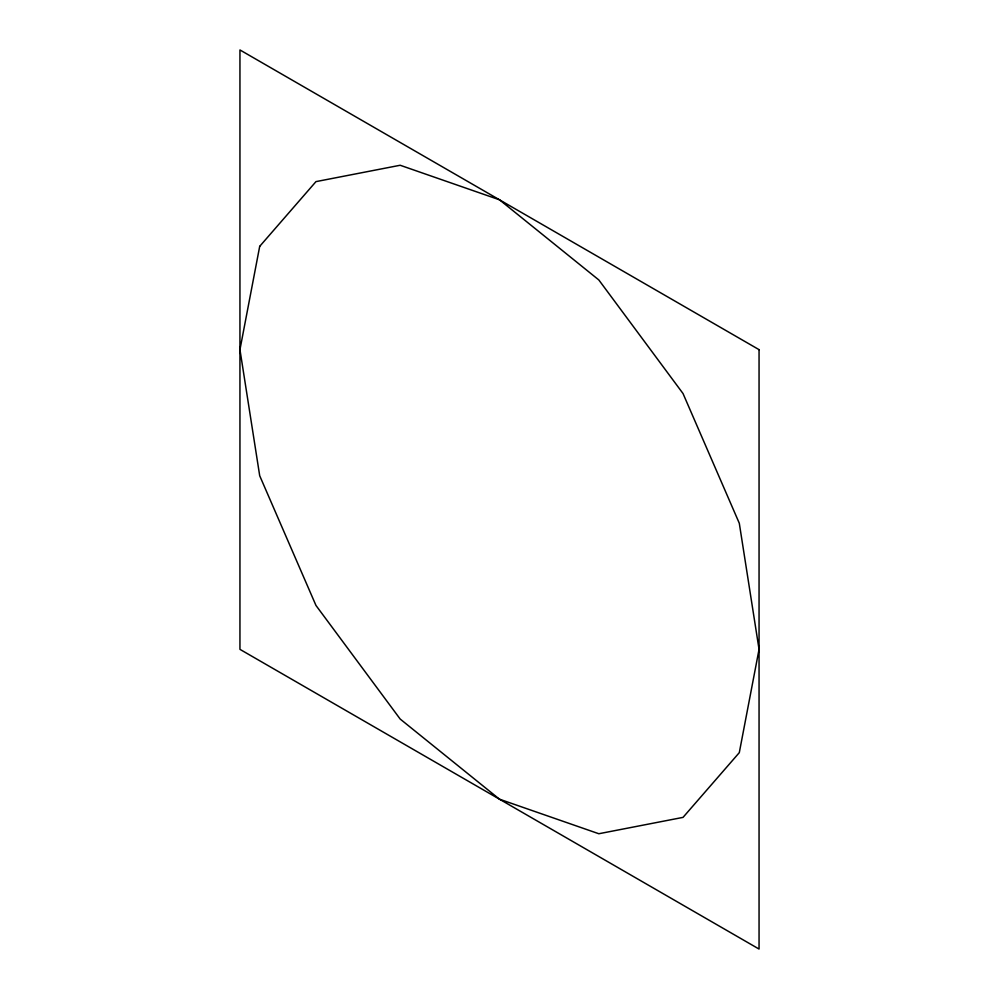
<?xml version="1.0" encoding="UTF-8"?>
<svg xmlns="http://www.w3.org/2000/svg" width="999" height="999" viewBox="0 0 999 999"><rect width="100%" height="100%" fill="white"/><g stroke="black" fill="none" stroke-linecap="round" stroke-linejoin="round"><path stroke-width="1.5" d="M259.703 246.353L239.947 349.65L259.703 475.749L315.971 605.456L400.174 719.043L499.5 799.2L598.826 833.74L683.029 817.382L739.297 752.647L759.053 649.35L739.297 523.251L683.029 393.544L598.826 279.957L499.5 199.8L400.174 165.26L315.971 181.618L259.703 246.353M759.053 349.65L239.947 49.95L239.947 649.35L759.053 949.05L759.053 349.65"/></g></svg>
